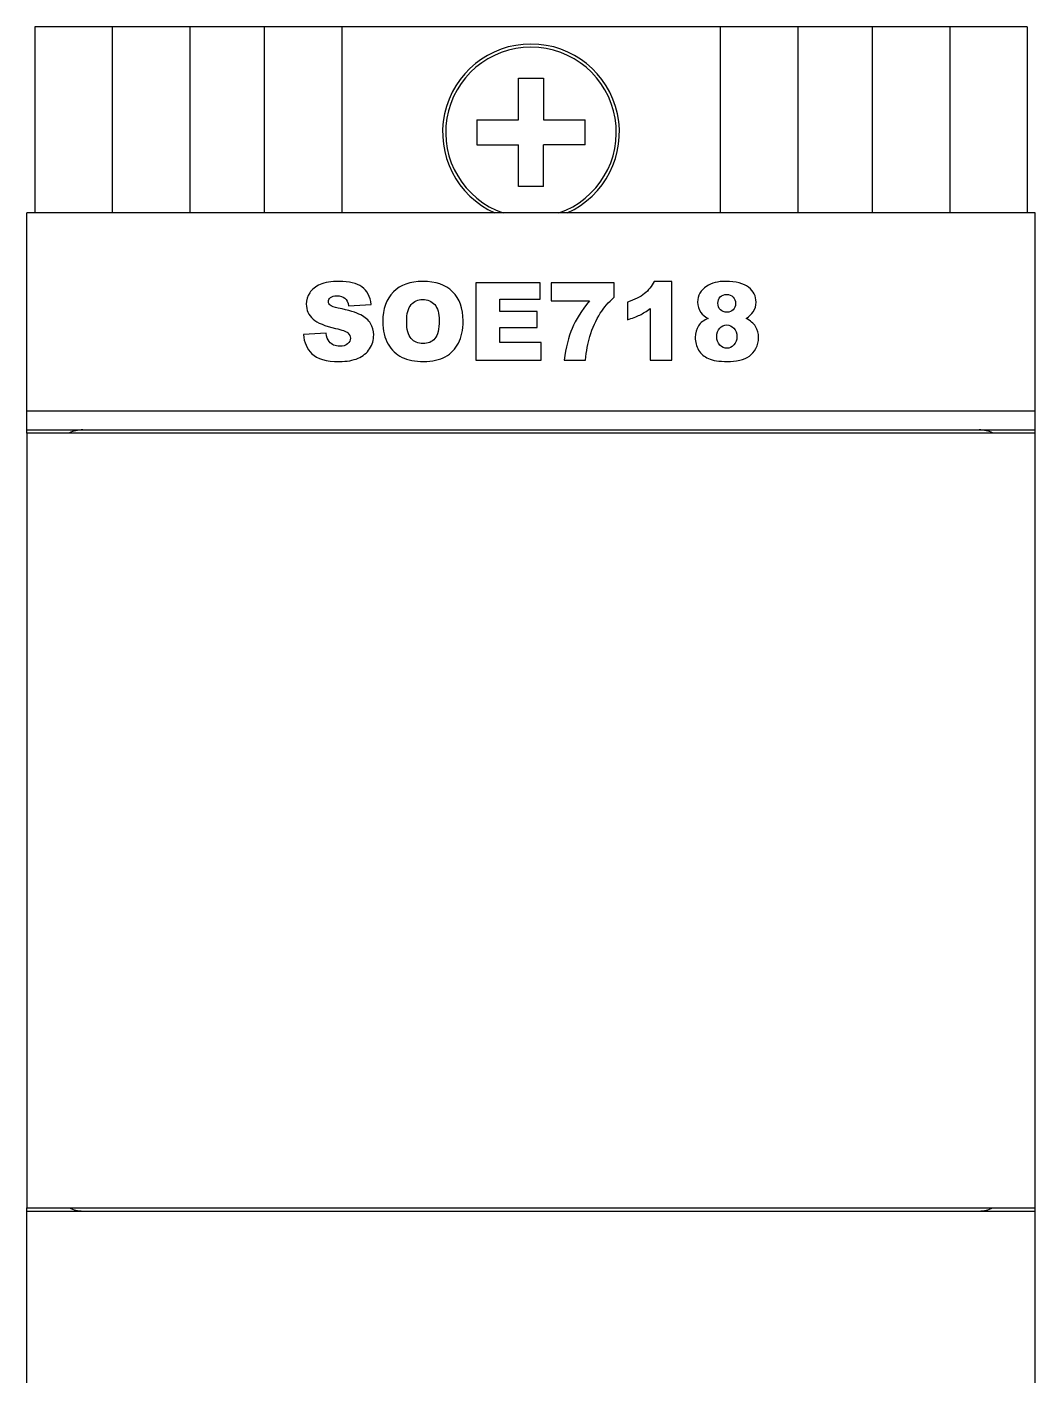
# Model space of a CAD drawing. Header units: inches. Extents: x 0 to 33, y 0 to 130.
# Drawn here: x 0 to 32.5, y 86.51 to 130 of the extents above; entities that cross this region are included whole.
import ezdxf

# ---------------------------------------------------------------- set-up
doc = ezdxf.new("R2010")
doc.units = ezdxf.units.IN
doc.header["$LTSCALE"] = 1.21
doc.header["$MEASUREMENT"] = 0
for name, color, linetype in [('AIOJ784_4_00DXF_CONTINUOUS_LINE', 7, 'CONTINUOUS'), ('HDIJ718_4_00DXF_CONTINUOUS_LINE', 7, 'CONTINUOUS'), ('MPUJ710_4_01DXF_CONTINUOUS_LINE', 7, 'CONTINUOUS'), ('SOEJ718_4_00DXF_CONTINUOUS_LINE', 7, 'CONTINUOUS')]:
    doc.layers.add(name, color=color, linetype=linetype)

msp = doc.modelspace()

# ---------------------------------------------------------------- linework, layer by layer
at = {"layer": 'AIOJ784_4_00DXF_CONTINUOUS_LINE', "color": 7, "linetype": 'Continuous'}
for p, q in [((0.25, 130), (0.25, 124)), ((32.25, 130), (0.25, 130)), ((2.75, 130), (2.75, 124)), ((5.25, 130), (5.25, 124)), ((7.65, 130), (7.65, 124)), ((10.15, 130), (10.15, 124)), ((22.35, 130), (22.35, 124)), ((24.85, 130), (24.85, 124)), ((27.25, 130), (27.25, 124)), ((29.75, 130), (29.75, 124)), ((32.25, 130), (32.25, 124))]:
    msp.add_line(p, q, dxfattribs=at)
msp.add_arc((16.25, 126.6), 2.85, 294.1365, 245.8635, dxfattribs=at)
at = {"layer": 'HDIJ718_4_00DXF_CONTINUOUS_LINE', "color": 7, "linetype": 'Continuous'}
for p, q in [((0, 116.9), (0, 91.9)), ((32.5, 116.9), (0, 116.9)), ((32.5, 91.9), (32.5, 116.9)), ((0, 91.9), (32.5, 91.9))]:
    msp.add_line(p, q, dxfattribs=at)
at = {"layer": 'MPUJ710_4_01DXF_CONTINUOUS_LINE', "color": 7, "linetype": 'Continuous'}
for p, q in [((15.85, 127), (15.85, 128.35)), ((15.85, 128.35), (16.65, 128.35)), ((16.65, 128.35), (16.65, 127)), ((14.5, 127), (14.5, 126.2)), ((14.5, 127), (15.85, 127)), ((16.65, 127), (18, 127)), ((18, 126.2), (18, 127)), ((14.5, 126.2), (15.85, 126.2)), ((15.85, 124.85), (15.85, 126.2)), ((16.65, 124.85), (16.65, 126.2)), ((18, 126.2), (16.65, 126.2)), ((16.65, 124.85), (15.85, 124.85))]:
    msp.add_line(p, q, dxfattribs=at)
msp.add_arc((16.25, 126.6), 2.75, 288.9617, 251.0383, dxfattribs=at)
at = {"layer": 'SOEJ718_4_00DXF_CONTINUOUS_LINE', "color": 7, "linetype": 'Continuous'}
for p, q in [((0, 116.9), (0, 124)), ((32.5, 124), (0, 124)), ((32.5, 116.9), (32.5, 124)), ((32.5, 117.6), (0, 117.6)), ((0, 117), (32.5, 117)), ((0, 6), (0, 91.9)), ((0, 91.8), (32.5, 91.8)), ((32.5, 6), (32.5, 91.9))]:
    msp.add_line(p, q, dxfattribs=at)
at = {"layer": 'SOEJ718_4_00DXF_CONTINUOUS_LINE', "color": 4, "linetype": 'Continuous'}
for p, q in [((20.79, 121.793), (20.216, 121.793)), ((20.79, 119.25), (20.79, 121.793)), ((14.476, 121.75), (14.476, 119.25)), ((16.546, 121.75), (14.476, 121.75)), ((16.546, 121.216), (16.546, 121.75)), ((16.899, 121.75), (16.899, 121.163)), ((18.927, 121.75), (16.899, 121.75)), ((18.927, 121.281), (18.927, 121.75)), ((10.369, 121.005), (11.097, 121.047)), ((15.25, 120.819), (15.25, 121.216)), ((15.25, 121.216), (16.546, 121.216)), ((16.899, 121.163), (18.134, 121.163)), ((19.358, 121.122), (19.358, 120.553)), ((20.088, 120.916), (20.088, 119.25)), ((16.452, 120.819), (15.25, 120.819)), ((16.452, 120.309), (16.452, 120.819)), ((9.646, 120.123), (8.911, 120.077)), ((15.25, 119.816), (15.25, 120.309)), ((15.25, 120.309), (16.452, 120.309)), ((16.583, 119.816), (15.25, 119.816)), ((16.583, 119.25), (16.583, 119.816)), ((14.476, 119.25), (16.583, 119.25)), ((17.32, 119.25), (18.012, 119.25)), ((20.088, 119.25), (20.79, 119.25))]:
    msp.add_line(p, q, dxfattribs=at)
msp.add_arc((22.581, 121.12), 1.912, 270.0061, 282.0044, dxfattribs=at)
at = {"layer": 'SOEJ718_4_00DXF_CONTINUOUS_LINE', "color": 7, "linetype": 'Continuous'}
for centre, start, end in [((1.8, 116), 90, 115.6867), ((30.7, 116), 64.3133, 90), ((1.8, 92.8), 244.3133, 270), ((30.7, 92.8), 270, 295.6867)]:
    msp.add_arc(centre, 1, start, end, dxfattribs=at)
at = {"layer": 'SOEJ718_4_00DXF_CONTINUOUS_LINE', "color": 4, "linetype": 'Continuous'}
for points in [[(10.067, 121.793), (9.806, 121.793), (9.602, 121.759), (9.452, 121.694)], [(10.797, 121.614), (10.63, 121.733), (10.386, 121.793), (10.067, 121.793)], [(12.762, 121.793), (12.356, 121.793), (12.039, 121.678), (11.812, 121.452)], [(13.724, 121.457), (13.498, 121.68), (13.178, 121.793), (12.762, 121.793)], [(20.216, 121.793), (20.141, 121.636), (20.038, 121.503), (19.909, 121.397)], [(22.526, 121.793), (22.274, 121.793), (22.071, 121.741), (21.918, 121.639)], [(23.266, 121.601), (23.106, 121.728), (22.861, 121.793), (22.526, 121.793)], [(9.116, 121.424), (9.041, 121.31), (9.005, 121.189), (9.005, 121.061)], [(9.452, 121.694), (9.302, 121.629), (9.191, 121.539), (9.116, 121.424)], [(11.097, 121.047), (11.065, 121.307), (10.964, 121.494), (10.797, 121.614)], [(11.812, 121.452), (11.583, 121.223), (11.471, 120.906), (11.471, 120.498)], [(14.061, 120.519), (14.061, 120.921), (13.949, 121.233), (13.724, 121.457)], [(19.909, 121.397), (19.777, 121.29), (19.593, 121.197), (19.358, 121.122)], [(21.918, 121.639), (21.72, 121.506), (21.623, 121.334), (21.623, 121.126)], [(22.354, 121.29), (22.407, 121.342), (22.475, 121.37), (22.561, 121.37)], [(22.561, 121.37), (22.642, 121.37), (22.711, 121.342), (22.765, 121.287)], [(23.507, 121.121), (23.507, 121.313), (23.427, 121.474), (23.266, 121.601)], [(9.005, 121.061), (9.005, 120.865), (9.077, 120.705), (9.222, 120.578)], [(9.719, 121.131), (9.719, 121.186), (9.742, 121.232), (9.787, 121.27)], [(9.775, 121.022), (9.738, 121.054), (9.719, 121.09), (9.719, 121.131)], [(10.035, 120.93), (9.899, 120.959), (9.812, 120.989), (9.775, 121.022)], [(9.787, 121.27), (9.832, 121.307), (9.9, 121.327), (9.991, 121.327)], [(9.991, 121.327), (10.1, 121.327), (10.185, 121.302), (10.246, 121.25)], [(10.76, 120.71), (10.613, 120.785), (10.373, 120.858), (10.035, 120.93)], [(10.246, 121.25), (10.308, 121.199), (10.349, 121.117), (10.369, 121.005)], [(12.243, 120.495), (12.243, 120.749), (12.289, 120.931), (12.385, 121.042)], [(12.385, 121.042), (12.479, 121.151), (12.603, 121.208), (12.76, 121.208)], [(12.76, 121.208), (12.922, 121.208), (13.05, 121.153), (13.145, 121.044)], [(13.145, 121.044), (13.241, 120.935), (13.289, 120.764), (13.289, 120.529)], [(18.134, 121.163), (17.879, 120.848), (17.694, 120.553), (17.577, 120.277)], [(18.485, 120.764), (18.602, 120.948), (18.749, 121.121), (18.927, 121.281)], [(19.757, 120.706), (19.863, 120.759), (19.974, 120.829), (20.088, 120.916)], [(21.623, 121.126), (21.623, 120.998), (21.657, 120.885), (21.725, 120.788)], [(22.276, 121.085), (22.276, 121.168), (22.301, 121.237), (22.354, 121.29)], [(22.356, 120.875), (22.301, 120.928), (22.276, 120.998), (22.276, 121.085)], [(22.765, 121.287), (22.818, 121.233), (22.845, 121.163), (22.845, 121.078)], [(22.845, 121.078), (22.845, 120.995), (22.82, 120.926), (22.769, 120.875)], [(23.411, 120.805), (23.475, 120.902), (23.507, 121.008), (23.507, 121.121)], [(9.222, 120.578), (9.366, 120.452), (9.609, 120.35), (9.948, 120.275)], [(11.078, 120.433), (11.012, 120.543), (10.906, 120.635), (10.76, 120.71)], [(11.471, 120.498), (11.471, 120.205), (11.527, 119.963), (11.642, 119.768)], [(12.383, 119.951), (12.289, 120.06), (12.243, 120.242), (12.243, 120.495)], [(13.289, 120.529), (13.289, 120.249), (13.243, 120.055), (13.152, 119.948)], [(13.913, 119.799), (14.012, 119.987), (14.061, 120.225), (14.061, 120.519)], [(18.144, 120.013), (18.227, 120.289), (18.342, 120.539), (18.485, 120.764)], [(19.358, 120.553), (19.518, 120.601), (19.651, 120.652), (19.757, 120.706)], [(21.964, 120.594), (21.82, 120.538), (21.716, 120.459), (21.648, 120.357)], [(21.725, 120.788), (21.774, 120.717), (21.855, 120.652), (21.964, 120.594)], [(22.572, 120.797), (22.482, 120.797), (22.41, 120.822), (22.356, 120.875)], [(22.769, 120.875), (22.717, 120.822), (22.651, 120.797), (22.572, 120.797)], [(23.186, 120.594), (23.289, 120.662), (23.364, 120.732), (23.411, 120.805)], [(23.488, 120.336), (23.422, 120.442), (23.321, 120.529), (23.186, 120.594)], [(8.911, 120.077), (8.932, 119.825), (9.025, 119.617), (9.189, 119.453)], [(9.742, 119.85), (9.694, 119.912), (9.661, 120.004), (9.646, 120.123)], [(9.948, 120.275), (10.154, 120.229), (10.286, 120.181), (10.343, 120.13)], [(10.343, 120.13), (10.4, 120.079), (10.429, 120.021), (10.429, 119.956)], [(11.047, 119.62), (11.135, 119.755), (11.179, 119.903), (11.179, 120.063)], [(11.179, 120.063), (11.179, 120.2), (11.145, 120.323), (11.078, 120.433)], [(17.577, 120.277), (17.46, 120), (17.375, 119.658), (17.32, 119.25)], [(21.648, 120.357), (21.58, 120.254), (21.546, 120.132), (21.546, 119.985)], [(22.238, 120.009), (22.238, 120.125), (22.269, 120.217), (22.334, 120.285)], [(22.334, 120.285), (22.399, 120.353), (22.474, 120.387), (22.561, 120.387)], [(22.561, 120.387), (22.648, 120.387), (22.724, 120.352), (22.79, 120.281)], [(22.79, 120.281), (22.857, 120.21), (22.891, 120.12), (22.891, 120.011)], [(23.589, 119.982), (23.589, 120.111), (23.555, 120.229), (23.488, 120.336)], [(10.084, 119.698), (9.936, 119.698), (9.822, 119.748), (9.742, 119.85)], [(10.339, 119.775), (10.279, 119.724), (10.194, 119.698), (10.084, 119.698)], [(10.429, 119.956), (10.429, 119.888), (10.398, 119.826), (10.339, 119.775)], [(10.674, 119.312), (10.833, 119.381), (10.958, 119.484), (11.047, 119.62)], [(11.642, 119.768), (11.757, 119.574), (11.907, 119.431), (12.091, 119.341)], [(12.767, 119.785), (12.605, 119.785), (12.477, 119.84), (12.383, 119.951)], [(13.152, 119.948), (13.06, 119.838), (12.932, 119.785), (12.767, 119.785)], [(13.487, 119.363), (13.672, 119.467), (13.814, 119.612), (13.913, 119.799)], [(18.012, 119.25), (18.035, 119.543), (18.079, 119.797), (18.144, 120.013)], [(21.546, 119.985), (21.546, 119.835), (21.582, 119.698), (21.654, 119.577)], [(22.338, 119.737), (22.271, 119.808), (22.238, 119.898), (22.238, 120.009)], [(22.569, 119.634), (22.482, 119.634), (22.405, 119.668), (22.338, 119.737)], [(22.792, 119.74), (22.726, 119.668), (22.651, 119.634), (22.569, 119.634)], [(22.891, 120.011), (22.891, 119.901), (22.857, 119.811), (22.792, 119.74)], [(23.291, 119.379), (23.374, 119.438), (23.444, 119.521), (23.502, 119.63)], [(23.502, 119.63), (23.56, 119.739), (23.589, 119.855), (23.589, 119.982)], [(9.189, 119.453), (9.353, 119.289), (9.646, 119.207), (10.072, 119.207)], [(10.072, 119.207), (10.315, 119.207), (10.514, 119.243), (10.674, 119.312)], [(12.091, 119.341), (12.276, 119.252), (12.509, 119.207), (12.792, 119.207)], [(12.792, 119.207), (13.069, 119.207), (13.301, 119.259), (13.487, 119.363)], [(21.654, 119.577), (21.727, 119.455), (21.834, 119.363), (21.974, 119.301)], [(21.974, 119.301), (22.114, 119.24), (22.315, 119.207), (22.581, 119.207)], [(22.979, 119.249), (23.103, 119.276), (23.207, 119.32), (23.291, 119.379)]]:
    msp.add_open_spline(points, degree=3, dxfattribs=at)

doc.saveas('drawing.dxf')
